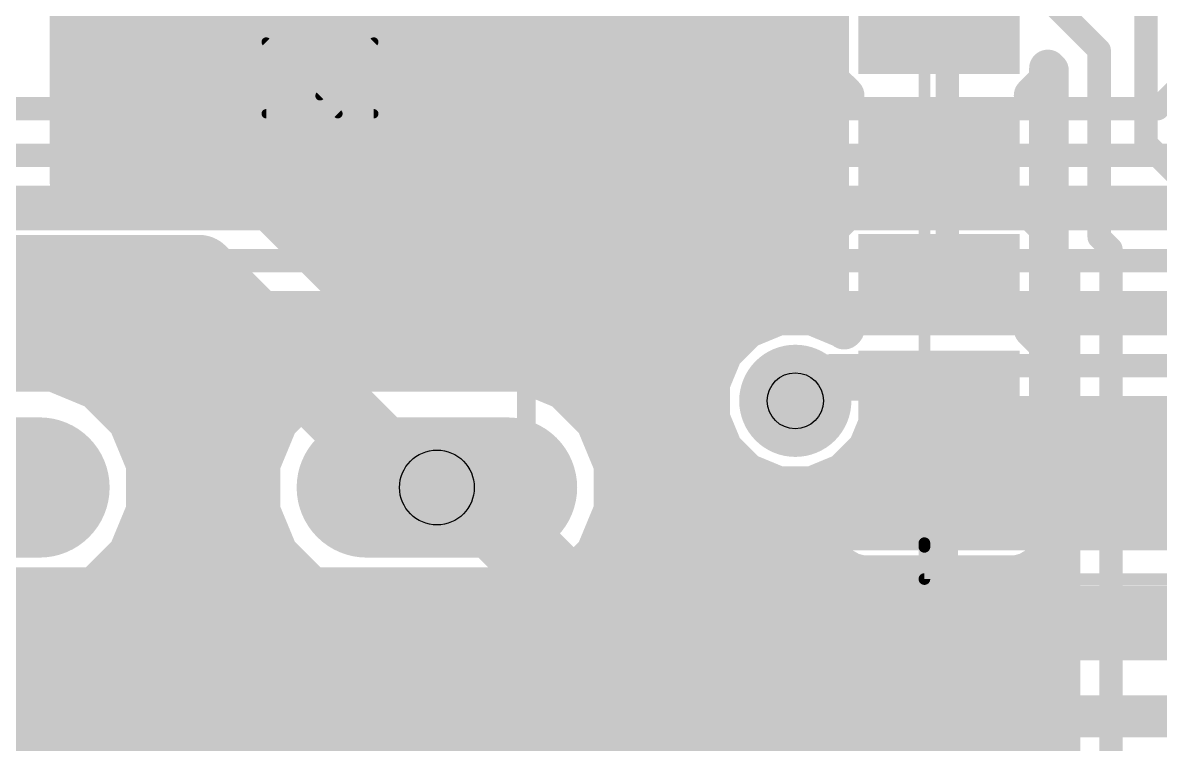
# Model space of a CAD drawing. Extents: x 0 to 10.8, y 0 to 6.1.
# Drawn here: x 2.5145 to 3.0011, y 1.8231 to 2.1318 of the extents above; entities that cross this region are included whole.
import ezdxf

# ---------------------------------------------------------------- set-up
doc = ezdxf.new("R2010")
doc.units = 0
for name, color, linetype in [('1', 22, 'CONTINUOUS'), ('116', 253, 'CONTINUOUS'), ('16', 175, 'CONTINUOUS'), ('17', 82, 'CONTINUOUS'), ('18', 82, 'CONTINUOUS'), ('21', 253, 'CONTINUOUS'), ('25', 253, 'CONTINUOUS'), ('29', 253, 'CONTINUOUS'), ('30', 253, 'CONTINUOUS'), ('31', 253, 'CONTINUOUS'), ('44', 253, 'CONTINUOUS')]:
    doc.layers.add(name, color=color, linetype=linetype)

# ---------------------------------------------------------------- blocks, each defined once
blk = doc.blocks.new('LONGP100')
at = {"const_width": 1}
blk.add_lwpolyline([(-0.5, 0), (0.5, 0)], dxfattribs=at)
at = {"const_width": 0.5}
for points in [[(-0.5, 0.25, 1), (-0.5, -0.25)], [(0.5, -0.25, 1), (0.5, 0.25)]]:
    blk.add_lwpolyline(points, format="xyb", dxfattribs=at)
blk = doc.blocks.new('RECT')
blk.add_solid([(-0.5, -0.5), (0.5, -0.5), (-0.5, 0.5), (0.5, 0.5)])
blk = doc.blocks.new('ROUNDV')
at = {"const_width": 0.5}
blk.add_lwpolyline([(0, -0.25, 1), (0, 0.25, 1), (0, -0.25)], format="xyb", dxfattribs=at)

msp = doc.modelspace()

# ---------------------------------------------------------------- linework, layer by layer
at = {"layer": '1'}
for points, const_width in [([(2.533996, 2.063996), (2.533996, 2.18663)], 0.016), ([(2.975, 2.12), (2.915, 2.18)], 0.01), ([(2.995, 2.175), (2.995, 2.08)], 0.01), ([(2.860024, 2.144067), (2.860024, 2.107189)], 0.016), ([(2.533996, 2.128), (2.860024, 2.128)], 0.016), ([(2.91, 2.125), (2.906535, 2.12563)], 0.01), ([(2.91, 2.08), (2.91, 2.125)], 0.01), ([(2.975, 2.04), (2.975, 2.12)], 0.01), ([(2.533996, 2.112), (2.860024, 2.112)], 0.016), ([(2.953043, 2.107189), (2.953043, 2.11226)], 0.016), ([(2.953043, 2.11226), (2.954, 2.111299)], 0.016), ([(2.953043, 2.112), (2.953299, 2.112)], 0.016), ([(2.954, 2.111299), (2.954, 2.031299)], 0.016), ([(2.860024, 2.107189), (2.866587, 2.10063)], 0.016), ([(2.94648, 2.10063), (2.953043, 2.107189)], 0.016), ([(2.866587, 2.10063), (2.860024, 2.094067)], 0.016), ([(2.953043, 2.094067), (2.94648, 2.10063)], 0.016), ([(2.533996, 2.096), (2.861957, 2.096)], 0.016), ([(2.95111, 2.096), (2.954, 2.096)], 0.016), ([(2.860024, 2.094067), (2.860024, 2.057189)], 0.016), ([(2.953043, 2.057189), (2.953043, 2.094067)], 0.016), ([(2.533996, 2.08), (2.860024, 2.08)], 0.016), ([(2.953043, 2.08), (2.954, 2.08)], 0.016), ([(2.906535, 2.07563), (2.91, 2.08)], 0.01), ([(2.995, 2.08), (3.055, 2.02)], 0.01), ([(2.91, 2.075), (2.906535, 2.07563)], 0.01), ([(2.91, 2.03), (2.91, 2.075)], 0.01), ([(2.533996, 2.064), (2.860024, 2.064)], 0.016), ([(2.597756, 2.063996), (2.533996, 2.063996)], 0.016), ([(2.612091, 2.058059), (2.597756, 2.063996)], 0.016), ([(2.953043, 2.064), (2.954, 2.064)], 0.016), ([(2.623059, 2.047091), (2.612091, 2.058059)], 0.016), ([(2.860024, 2.057189), (2.866587, 2.05063)], 0.016), ([(2.94648, 2.05063), (2.953043, 2.057189)], 0.016), ([(2.866587, 2.05063), (2.860024, 2.044067)], 0.016), ([(2.953043, 2.044067), (2.94648, 2.05063)], 0.016), ([(2.62215, 2.048), (2.863957, 2.048)], 0.016), ([(2.623059, 2.047087), (2.623059, 2.047091)], 0.016), ([(2.688236, 1.981909), (2.623059, 2.047087)], 0.016), ([(2.94911, 2.048), (2.954, 2.048)], 0.016), ([(2.860024, 2.044067), (2.860024, 2.007189)], 0.016), ([(2.953043, 2.007189), (2.953043, 2.044067)], 0.016), ([(2.98, 2.035), (2.975, 2.04)], 0.01), ([(2.495, 2.025), (2.59, 2.025)], 0.032), ([(2.59, 2.025), (2.68, 1.935)], 0.032), ([(2.638146, 2.032), (2.860024, 2.032)], 0.016), ([(2.953043, 2.032), (2.954, 2.032)], 0.016), ([(2.954, 2.031299), (2.959, 2.026303)], 0.016), ([(2.98, 1.81), (2.98, 2.035)], 0.01), ([(2.906535, 2.02563), (2.91, 2.03)], 0.01), ([(2.959, 2.026303), (2.959, 1.801299)], 0.016), ([(2.654146, 2.016), (2.860024, 2.016)], 0.016), ([(2.953043, 2.016), (2.959, 2.016)], 0.016), ([(2.860024, 2.007189), (2.866587, 2.00063)], 0.016), ([(2.94648, 2.00063), (2.953043, 2.007189)], 0.016), ([(2.837835, 2.005996), (2.824606, 2.000516)], 0.016), ([(2.852161, 2.005996), (2.837835, 2.005996)], 0.016), ([(2.86539, 2.000516), (2.852161, 2.005996)], 0.016), ([(2.670146, 2), (2.824091, 2)], 0.016), ([(2.824606, 2.000516), (2.81448, 1.99039)], 0.016), ([(2.865933, 1.999972), (2.86539, 2.000516)], 0.016), ([(2.865906, 2), (2.865961, 2)], 0.016), ([(2.866587, 2.00063), (2.865933, 1.999972)], 0.016), ([(2.953043, 1.994067), (2.94648, 2.00063)], 0.016), ([(2.94711, 2), (2.959, 2)], 0.016), ([(2.953043, 1.957189), (2.953043, 1.994067)], 0.016), ([(2.81448, 1.99039), (2.809, 1.977161)], 0.016), ([(2.533996, 1.979193), (2.533996, 1.986)], 0.016), ([(2.533996, 1.986), (2.573846, 1.986)], 0.016), ([(2.533996, 1.984), (2.575846, 1.984)], 0.016), ([(2.573846, 1.986), (2.616839, 1.943008)], 0.016), ([(2.686146, 1.984), (2.811835, 1.984)], 0.016), ([(2.953043, 1.984), (2.959, 1.984)], 0.016), ([(2.545449, 1.974449), (2.533996, 1.979193)], 0.016), ([(2.727437, 1.981909), (2.688236, 1.981909)], 0.016), ([(2.745449, 1.974449), (2.727437, 1.981909)], 0.016), ([(2.559228, 1.960669), (2.545449, 1.974449)], 0.016), ([(2.759228, 1.960669), (2.745449, 1.974449)], 0.016), ([(2.809, 1.977161), (2.809, 1.962835)], 0.016), ([(2.905, 1.975), (2.906535, 1.97563)], 0.01), ([(2.551898, 1.968), (2.591846, 1.968)], 0.016), ([(2.751898, 1.968), (2.809, 1.968)], 0.016), ([(2.845, 1.975), (2.905, 1.975)], 0.01), ([(2.845, 1.97), (2.845, 1.975)], 0.01), ([(2.953043, 1.968), (2.959, 1.968)], 0.016), ([(2.809, 1.962835), (2.81448, 1.949606)], 0.016), ([(2.566689, 1.942657), (2.559228, 1.960669)], 0.016), ([(2.766689, 1.942657), (2.759228, 1.960669)], 0.016), ([(2.947839, 1.951988), (2.953043, 1.957189)], 0.016), ([(2.562823, 1.952), (2.607846, 1.952)], 0.016), ([(2.762823, 1.952), (2.813488, 1.952)], 0.016), ([(2.81448, 1.949606), (2.824606, 1.93948)], 0.016), ([(2.948098, 1.951843), (2.947839, 1.951988)], 0.016), ([(2.94785, 1.952), (2.959, 1.952)], 0.016), ([(2.951449, 1.948492), (2.948098, 1.951843)], 0.016), ([(2.953815, 1.944386), (2.951449, 1.948492)], 0.016), ([(2.955043, 1.939811), (2.953815, 1.944386)], 0.016), ([(2.566689, 1.923165), (2.566689, 1.942657)], 0.016), ([(2.616839, 1.943008), (2.616693, 1.942657)], 0.016), ([(2.616693, 1.942657), (2.616693, 1.923165)], 0.016), ([(2.68, 1.935), (2.69, 1.935)], 0.032), ([(2.69, 1.935), (2.691693, 1.932913)], 0.032), ([(2.766689, 1.923165), (2.766689, 1.942657)], 0.016), ([(2.824606, 1.93948), (2.837835, 1.934)], 0.016), ([(2.955043, 1.925646), (2.955043, 1.939811)], 0.016), ([(2.566689, 1.936), (2.616693, 1.936)], 0.016), ([(2.766689, 1.936), (2.833004, 1.936)], 0.016), ([(2.837835, 1.934), (2.852161, 1.934)], 0.016), ([(2.852161, 1.934), (2.858024, 1.936433)], 0.016), ([(2.856976, 1.936), (2.858024, 1.936)], 0.016), ([(2.858024, 1.936433), (2.858024, 1.925646)], 0.016), ([(2.955043, 1.936), (2.959, 1.936)], 0.016), ([(2.858024, 1.925646), (2.906492, 1.925646)], 0.016), ([(2.906492, 1.925606), (2.858024, 1.925606)], 0.016), ([(2.858024, 1.925606), (2.858024, 1.911445)], 0.016), ([(2.906492, 1.925646), (2.906492, 1.925606)], 0.016), ([(2.906512, 1.895819), (2.906512, 1.925587)], 0.016), ([(2.906512, 1.925587), (2.906551, 1.925587)], 0.016), ([(2.906551, 1.925587), (2.906551, 1.895819)], 0.016), ([(2.906575, 1.925606), (2.906575, 1.925646)], 0.016), ([(2.906575, 1.925646), (2.955043, 1.925646)], 0.016), ([(2.955043, 1.925606), (2.906575, 1.925606)], 0.016), ([(2.955043, 1.911445), (2.955043, 1.925606)], 0.016), ([(2.559228, 1.905154), (2.566689, 1.923165)], 0.016), ([(2.565374, 1.92), (2.618004, 1.92)], 0.016), ([(2.616693, 1.923165), (2.624154, 1.905154)], 0.016), ([(2.759228, 1.905154), (2.766689, 1.923165)], 0.016), ([(2.765374, 1.92), (2.858024, 1.92)], 0.016), ([(2.906512, 1.92), (2.906551, 1.92)], 0.016), ([(2.955043, 1.92), (2.959, 1.92)], 0.016), ([(2.858024, 1.911445), (2.859252, 1.90687)], 0.016), ([(2.953815, 1.90687), (2.955043, 1.911445)], 0.016), ([(2.545449, 1.891374), (2.559228, 1.905154)], 0.016), ([(2.624154, 1.905154), (2.637933, 1.891374)], 0.016), ([(2.745449, 1.891374), (2.759228, 1.905154)], 0.016), ([(2.859252, 1.90687), (2.861618, 1.902764)], 0.016), ([(2.951449, 1.902764), (2.953815, 1.90687)], 0.016), ([(2.558075, 1.904), (2.625307, 1.904)], 0.016), ([(2.758075, 1.904), (2.860906, 1.904)], 0.016), ([(2.861618, 1.902764), (2.864969, 1.899413)], 0.016), ([(2.906512, 1.904), (2.906551, 1.904)], 0.016), ([(2.948098, 1.899413), (2.951449, 1.902764)], 0.016), ([(2.952157, 1.904), (2.959, 1.904)], 0.016), ([(2.864969, 1.899413), (2.869075, 1.897047)], 0.016), ([(2.869075, 1.897047), (2.87365, 1.895819)], 0.016), ([(2.87365, 1.895819), (2.906512, 1.895819)], 0.016), ([(2.906551, 1.895819), (2.939417, 1.895819)], 0.016), ([(2.939417, 1.895819), (2.943992, 1.897047)], 0.016), ([(2.943992, 1.897047), (2.948098, 1.899413)], 0.016), ([(2.527437, 1.883913), (2.545449, 1.891374)], 0.016), ([(2.637933, 1.891374), (2.655945, 1.883913)], 0.016), ([(2.727437, 1.883913), (2.745449, 1.891374)], 0.016), ([(2.537299, 1.888), (2.646079, 1.888)], 0.016), ([(2.737299, 1.888), (2.959, 1.888)], 0.016), ([(2.455945, 1.883913), (2.527437, 1.883913)], 0.016), ([(2.655945, 1.883913), (2.727437, 1.883913)], 0.016), ([(2.32315, 1.872), (2.959, 1.872)], 0.016), ([(2.33915, 1.856), (2.959, 1.856)], 0.016), ([(2.35515, 1.84), (2.959, 1.84)], 0.016), ([(2.37115, 1.824), (2.959, 1.824)], 0.016)]:
    msp.add_lwpolyline(points, dxfattribs=dict(at, const_width=const_width))
for points, const_width in [([(2.533996, 2.132, 1), (2.533996, 2.124)], 0.008), ([(2.860024, 2.124, 1), (2.860024, 2.132)], 0.008), ([(2.906983, 2.12809, 1), (2.906088, 2.12317)], 0.005), ([(2.9125, 2.125, 1), (2.9075, 2.125)], 0.005), ([(2.909553, 2.12254, 1), (2.910447, 2.12746)], 0.005), ([(2.9775, 2.12, 1), (2.9725, 2.12)], 0.005), ([(2.973232, 2.118232, 1), (2.976768, 2.121768)], 0.005), ([(2.533996, 2.116, 1), (2.533996, 2.108)], 0.008), ([(2.860024, 2.108, 1), (2.860024, 2.116)], 0.008), ([(2.957043, 2.11226, 1), (2.949043, 2.11226)], 0.008), ([(2.955878, 2.115082, 1), (2.950209, 2.109437)], 0.008), ([(2.953043, 2.116, 1), (2.953043, 2.108)], 0.008), ([(2.958, 2.111299, 1), (2.95, 2.111299)], 0.008), ([(2.951166, 2.108477, 1), (2.956834, 2.114122)], 0.008), ([(2.953299, 2.108, 1), (2.953299, 2.116)], 0.008), ([(2.862851, 2.110018, 1), (2.857196, 2.10436)], 0.008), ([(2.955871, 2.10436, 1), (2.950216, 2.110018)], 0.008), ([(2.856024, 2.107189, 1), (2.864024, 2.107189)], 0.008), ([(2.869415, 2.097801, 1), (2.863758, 2.103458)], 0.008), ([(2.863759, 2.097801, 1), (2.869414, 2.103459)], 0.008), ([(2.949309, 2.103458, 1), (2.943652, 2.097801)], 0.008), ([(2.943653, 2.103459, 1), (2.949308, 2.097801)], 0.008), ([(2.949043, 2.107189, 1), (2.957043, 2.107189)], 0.008), ([(2.533996, 2.1, 1), (2.533996, 2.092)], 0.008), ([(2.861957, 2.092, 1), (2.861957, 2.1)], 0.008), ([(2.95111, 2.1, 1), (2.95111, 2.092)], 0.008), ([(2.954, 2.092, 1), (2.954, 2.1)], 0.008), ([(2.864024, 2.094067, 1), (2.856024, 2.094067)], 0.008), ([(2.857195, 2.096895, 1), (2.862852, 2.091239)], 0.008), ([(2.957043, 2.094067, 1), (2.949043, 2.094067)], 0.008), ([(2.950215, 2.091239, 1), (2.955872, 2.096895)], 0.008), ([(2.533996, 2.084, 1), (2.533996, 2.076)], 0.008), ([(2.860024, 2.076, 1), (2.860024, 2.084)], 0.008), ([(2.953043, 2.084, 1), (2.953043, 2.076)], 0.008), ([(2.954, 2.076, 1), (2.954, 2.084)], 0.008), ([(2.911959, 2.078447, 1), (2.908041, 2.081553)], 0.005), ([(2.996768, 2.081768, 1), (2.993232, 2.078232)], 0.005), ([(2.906983, 2.07809, 1), (2.906088, 2.07317)], 0.005), ([(2.904576, 2.077183, 1), (2.908494, 2.074077)], 0.005), ([(2.9075, 2.08, 1), (2.9125, 2.08)], 0.005), ([(2.9125, 2.075, 1), (2.9075, 2.075)], 0.005), ([(2.909553, 2.07254, 1), (2.910447, 2.07746)], 0.005), ([(2.9925, 2.08, 1), (2.9975, 2.08)], 0.005), ([(2.533996, 2.068, 1), (2.533996, 2.06)], 0.008), ([(2.533996, 2.067996, 1), (2.533996, 2.059996)], 0.008), ([(2.599287, 2.067692, 1), (2.596225, 2.0603)], 0.008), ([(2.597756, 2.059996, 1), (2.597756, 2.067996)], 0.008), ([(2.860024, 2.06, 1), (2.860024, 2.068)], 0.008), ([(2.953043, 2.068, 1), (2.953043, 2.06)], 0.008), ([(2.954, 2.06, 1), (2.954, 2.068)], 0.008), ([(2.529996, 2.063996, 1), (2.537996, 2.063996)], 0.008), ([(2.614919, 2.060887, 1), (2.609262, 2.055231)], 0.008), ([(2.61056, 2.054363, 1), (2.613621, 2.061755)], 0.008), ([(2.862851, 2.060018, 1), (2.857196, 2.05436)], 0.008), ([(2.955871, 2.05436, 1), (2.950216, 2.060018)], 0.008), ([(2.856024, 2.057189, 1), (2.864024, 2.057189)], 0.008), ([(2.869415, 2.047801, 1), (2.863758, 2.053458)], 0.008), ([(2.949309, 2.053458, 1), (2.943652, 2.047801)], 0.008), ([(2.949043, 2.057189, 1), (2.957043, 2.057189)], 0.008), ([(2.62215, 2.052, 1), (2.62215, 2.044)], 0.008), ([(2.627059, 2.047091, 1), (2.619059, 2.047091)], 0.008), ([(2.625887, 2.049915, 1), (2.620231, 2.044258)], 0.008), ([(2.620231, 2.044262, 1), (2.625887, 2.049919)], 0.008), ([(2.863759, 2.047801, 1), (2.869414, 2.053459)], 0.008), ([(2.863957, 2.044, 1), (2.863957, 2.052)], 0.008), ([(2.943653, 2.053459, 1), (2.949308, 2.047801)], 0.008), ([(2.94911, 2.052, 1), (2.94911, 2.044)], 0.008), ([(2.954, 2.044, 1), (2.954, 2.052)], 0.008), ([(2.619059, 2.047087, 1), (2.627059, 2.047087)], 0.008), ([(2.864024, 2.044067, 1), (2.856024, 2.044067)], 0.008), ([(2.857195, 2.046895, 1), (2.862852, 2.041239)], 0.008), ([(2.957043, 2.044067, 1), (2.949043, 2.044067)], 0.008), ([(2.950215, 2.041239, 1), (2.955872, 2.046895)], 0.008), ([(2.976768, 2.041768, 1), (2.973232, 2.038232)], 0.005), ([(2.595657, 2.030657, 1), (2.584343, 2.019343)], 0.016), ([(2.59, 2.017, 1), (2.59, 2.033)], 0.016), ([(2.638146, 2.036, 1), (2.638146, 2.028)], 0.008), ([(2.860024, 2.028, 1), (2.860024, 2.036)], 0.008), ([(2.953043, 2.036, 1), (2.953043, 2.028)], 0.008), ([(2.956827, 2.034129, 1), (2.951173, 2.02847)], 0.008), ([(2.954, 2.028, 1), (2.954, 2.036)], 0.008), ([(2.9725, 2.04, 1), (2.9775, 2.04)], 0.005), ([(2.9825, 2.035, 1), (2.9775, 2.035)], 0.005), ([(2.978232, 2.033232, 1), (2.981768, 2.036768)], 0.005), ([(2.911959, 2.028447, 1), (2.908041, 2.031553)], 0.005), ([(2.95, 2.031299, 1), (2.958, 2.031299)], 0.008), ([(2.963, 2.026303, 1), (2.955, 2.026303)], 0.008), ([(2.904576, 2.027183, 1), (2.908494, 2.024077)], 0.005), ([(2.9075, 2.03, 1), (2.9125, 2.03)], 0.005), ([(2.956173, 2.023474, 1), (2.961827, 2.029133)], 0.008), ([(2.654146, 2.02, 1), (2.654146, 2.012)], 0.008), ([(2.860024, 2.012, 1), (2.860024, 2.02)], 0.008), ([(2.953043, 2.02, 1), (2.953043, 2.012)], 0.008), ([(2.959, 2.012, 1), (2.959, 2.02)], 0.008), ([(2.862851, 2.010018, 1), (2.857196, 2.00436)], 0.008), ([(2.955871, 2.00436, 1), (2.950216, 2.010018)], 0.008), ([(2.837835, 2.009996, 1), (2.837835, 2.001996)], 0.008), ([(2.839366, 2.002301, 1), (2.836304, 2.009691)], 0.008), ([(2.853692, 2.009691, 1), (2.85063, 2.002301)], 0.008), ([(2.852161, 2.001996, 1), (2.852161, 2.009996)], 0.008), ([(2.856024, 2.007189, 1), (2.864024, 2.007189)], 0.008), ([(2.949043, 2.007189, 1), (2.957043, 2.007189)], 0.008), ([(2.670146, 2.004, 1), (2.670146, 1.996)], 0.008), ([(2.823075, 2.004211, 1), (2.826137, 1.99682)], 0.008), ([(2.827435, 1.997687, 1), (2.821778, 2.003344)], 0.008), ([(2.824091, 1.996, 1), (2.824091, 2.004)], 0.008), ([(2.868218, 2.003344, 1), (2.862561, 1.997687)], 0.008), ([(2.865906, 2.004, 1), (2.865906, 1.996)], 0.008), ([(2.863096, 2.002792, 1), (2.86877, 1.997153)], 0.008), ([(2.863105, 1.997144, 1), (2.868761, 2.002801)], 0.008), ([(2.869424, 1.99781, 1), (2.86375, 2.00345)], 0.008), ([(2.863759, 1.997801, 1), (2.869414, 2.003459)], 0.008), ([(2.863859, 1.99682, 1), (2.866921, 2.004211)], 0.008), ([(2.865961, 1.996, 1), (2.865961, 2.004)], 0.008), ([(2.949309, 2.003458, 1), (2.943652, 1.997801)], 0.008), ([(2.943653, 2.003459, 1), (2.949308, 1.997801)], 0.008), ([(2.94711, 2.004, 1), (2.94711, 1.996)], 0.008), ([(2.959, 1.996, 1), (2.959, 2.004)], 0.008), ([(2.957043, 1.994067, 1), (2.949043, 1.994067)], 0.008), ([(2.950215, 1.991239, 1), (2.955872, 1.996895)], 0.008), ([(2.811652, 1.993218, 1), (2.817309, 1.987561)], 0.008), ([(2.818176, 1.988859, 1), (2.810785, 1.991921)], 0.008), ([(2.537996, 1.986, 1), (2.529996, 1.986)], 0.008), ([(2.533996, 1.99, 1), (2.533996, 1.982)], 0.008), ([(2.533996, 1.988, 1), (2.533996, 1.98)], 0.008), ([(2.576675, 1.988828, 1), (2.571018, 1.983172)], 0.008), ([(2.573846, 1.982, 1), (2.573846, 1.99)], 0.008), ([(2.575846, 1.98, 1), (2.575846, 1.988)], 0.008), ([(2.686146, 1.988, 1), (2.686146, 1.98)], 0.008), ([(2.811835, 1.98, 1), (2.811835, 1.988)], 0.008), ([(2.953043, 1.988, 1), (2.953043, 1.98)], 0.008), ([(2.959, 1.98, 1), (2.959, 1.988)], 0.008), ([(2.535527, 1.982888, 1), (2.532465, 1.975497)], 0.008), ([(2.688236, 1.985909, 1), (2.688236, 1.977909)], 0.008), ([(2.685408, 1.979081, 1), (2.691065, 1.984738)], 0.008), ([(2.728968, 1.985605, 1), (2.725906, 1.978214)], 0.008), ([(2.727437, 1.977909, 1), (2.727437, 1.985909)], 0.008), ([(2.529996, 1.979193, 1), (2.537996, 1.979193)], 0.008), ([(2.548277, 1.977277, 1), (2.54262, 1.97162)], 0.008), ([(2.543918, 1.970753, 1), (2.54698, 1.978144)], 0.008), ([(2.748277, 1.977277, 1), (2.74262, 1.97162)], 0.008), ([(2.743918, 1.970753, 1), (2.74698, 1.978144)], 0.008), ([(2.813, 1.977161, 1), (2.805, 1.977161)], 0.008), ([(2.805305, 1.978692, 1), (2.812695, 1.97563)], 0.008), ([(2.907484, 1.973317, 1), (2.905587, 1.977943)], 0.005), ([(2.551898, 1.972, 1), (2.551898, 1.964)], 0.008), ([(2.591846, 1.964, 1), (2.591846, 1.972)], 0.008), ([(2.751898, 1.972, 1), (2.751898, 1.964)], 0.008), ([(2.809, 1.964, 1), (2.809, 1.972)], 0.008), ([(2.845, 1.9775, 1), (2.845, 1.9725)], 0.005), ([(2.8475, 1.975, 1), (2.8425, 1.975)], 0.005), ([(2.904051, 1.977313, 1), (2.905949, 1.972687)], 0.005), ([(2.905, 1.9725, 1), (2.905, 1.9775)], 0.005), ([(2.953043, 1.972, 1), (2.953043, 1.964)], 0.008), ([(2.959, 1.964, 1), (2.959, 1.972)], 0.008), ([(2.812695, 1.964366, 1), (2.805305, 1.961304)], 0.008), ([(2.8425, 1.97, 1), (2.8475, 1.97)], 0.005), ([(2.562924, 1.9622, 1), (2.555533, 1.959139)], 0.008), ([(2.5564, 1.957841, 1), (2.562057, 1.963498)], 0.008), ([(2.762924, 1.9622, 1), (2.755533, 1.959139)], 0.008), ([(2.7564, 1.957841, 1), (2.762057, 1.963498)], 0.008), ([(2.805, 1.962835, 1), (2.813, 1.962835)], 0.008), ([(2.949043, 1.957189, 1), (2.957043, 1.957189)], 0.008), ([(2.955871, 1.954359, 1), (2.950216, 1.960018)], 0.008), ([(2.562823, 1.956, 1), (2.562823, 1.948)], 0.008), ([(2.607846, 1.948, 1), (2.607846, 1.956)], 0.008), ([(2.762823, 1.956, 1), (2.762823, 1.948)], 0.008), ([(2.817309, 1.952435, 1), (2.811652, 1.946778)], 0.008), ([(2.813488, 1.948, 1), (2.813488, 1.956)], 0.008), ([(2.945011, 1.954818, 1), (2.950666, 1.949159)], 0.008), ([(2.949795, 1.955477, 1), (2.945883, 1.948499)], 0.008), ([(2.94785, 1.956, 1), (2.94785, 1.948)], 0.008), ([(2.950927, 1.954671, 1), (2.94527, 1.949014)], 0.008), ([(2.946142, 1.948353, 1), (2.950054, 1.955332)], 0.008), ([(2.954915, 1.950489, 1), (2.947983, 1.946495)], 0.008), ([(2.959, 1.948, 1), (2.959, 1.956)], 0.008), ([(2.810785, 1.948075, 1), (2.818176, 1.951137)], 0.008), ([(2.94862, 1.945664, 1), (2.954277, 1.951321)], 0.008), ([(2.957678, 1.945423, 1), (2.949952, 1.943349)], 0.008), ([(2.570689, 1.942657, 1), (2.562689, 1.942657)], 0.008), ([(2.562993, 1.941127, 1), (2.570385, 1.944188)], 0.008), ([(2.620693, 1.942657, 1), (2.612693, 1.942657)], 0.008), ([(2.612999, 1.944193, 1), (2.620386, 1.941122)], 0.008), ([(2.620532, 1.941472, 1), (2.613145, 1.944543)], 0.008), ([(2.61401, 1.940179, 1), (2.619667, 1.945836)], 0.008), ([(2.68, 1.943, 1), (2.68, 1.927)], 0.016), ([(2.674343, 1.929343, 1), (2.685657, 1.940657)], 0.016), ([(2.696212, 1.94004, 1), (2.683788, 1.92996)], 0.016), ([(2.69, 1.927, 1), (2.69, 1.943)], 0.016), ([(2.770689, 1.942657, 1), (2.762689, 1.942657)], 0.008), ([(2.762993, 1.941127, 1), (2.770385, 1.944188)], 0.008), ([(2.826137, 1.943176, 1), (2.823075, 1.935785)], 0.008), ([(2.950349, 1.942389, 1), (2.957281, 1.946383)], 0.008), ([(2.959043, 1.939811, 1), (2.951043, 1.939811)], 0.008), ([(2.566689, 1.94, 1), (2.566689, 1.932)], 0.008), ([(2.616693, 1.932, 1), (2.616693, 1.94)], 0.008), ([(2.68548, 1.927873, 1), (2.697905, 1.937954)], 0.016), ([(2.766689, 1.94, 1), (2.766689, 1.932)], 0.008), ([(2.821778, 1.936652, 1), (2.827435, 1.942309)], 0.008), ([(2.833004, 1.932, 1), (2.833004, 1.94)], 0.008), ([(2.837835, 1.938, 1), (2.837835, 1.93)], 0.008), ([(2.836304, 1.930305, 1), (2.839366, 1.937695)], 0.008), ([(2.850628, 1.937694, 1), (2.853695, 1.930306)], 0.008), ([(2.852161, 1.93, 1), (2.852161, 1.938)], 0.008), ([(2.856976, 1.94, 1), (2.856976, 1.932)], 0.008), ([(2.862024, 1.936433, 1), (2.854024, 1.936433)], 0.008), ([(2.859557, 1.932739, 1), (2.85649, 1.940128)], 0.008), ([(2.858024, 1.932, 1), (2.858024, 1.94)], 0.008), ([(2.955043, 1.94, 1), (2.955043, 1.932)], 0.008), ([(2.95118, 1.938774, 1), (2.958906, 1.940848)], 0.008), ([(2.959, 1.932, 1), (2.959, 1.94)], 0.008), ([(2.858024, 1.929646, 1), (2.858024, 1.921646)], 0.008), ([(2.858024, 1.929606, 1), (2.858024, 1.921606)], 0.008), ([(2.862024, 1.925606, 1), (2.854024, 1.925606)], 0.008), ([(2.910492, 1.925646, 1), (2.902492, 1.925646)], 0.008), ([(2.910512, 1.925587, 1), (2.902512, 1.925587)], 0.008), ([(2.906512, 1.929587, 1), (2.906512, 1.921587)], 0.008), ([(2.910551, 1.925587, 1), (2.902551, 1.925587)], 0.008), ([(2.910575, 1.925646, 1), (2.902575, 1.925646)], 0.008), ([(2.906575, 1.929646, 1), (2.906575, 1.921646)], 0.008), ([(2.906575, 1.929606, 1), (2.906575, 1.921606)], 0.008), ([(2.906492, 1.921646, 1), (2.906492, 1.929646)], 0.008), ([(2.906492, 1.921606, 1), (2.906492, 1.929606)], 0.008), ([(2.906551, 1.921587, 1), (2.906551, 1.929587)], 0.008), ([(2.959043, 1.925606, 1), (2.951043, 1.925606)], 0.008), ([(2.955043, 1.921646, 1), (2.955043, 1.929646)], 0.008), ([(2.955043, 1.921606, 1), (2.955043, 1.929606)], 0.008), ([(2.565374, 1.924, 1), (2.565374, 1.916)], 0.008), ([(2.562689, 1.923165, 1), (2.570689, 1.923165)], 0.008), ([(2.570385, 1.921635, 1), (2.562993, 1.924696)], 0.008), ([(2.620388, 1.924696, 1), (2.612997, 1.921635)], 0.008), ([(2.612693, 1.923165, 1), (2.620693, 1.923165)], 0.008), ([(2.618004, 1.916, 1), (2.618004, 1.924)], 0.008), ([(2.765374, 1.924, 1), (2.765374, 1.916)], 0.008), ([(2.762689, 1.923165, 1), (2.770689, 1.923165)], 0.008), ([(2.770385, 1.921635, 1), (2.762993, 1.924696)], 0.008), ([(2.854024, 1.925646, 1), (2.862024, 1.925646)], 0.008), ([(2.858024, 1.916, 1), (2.858024, 1.924)], 0.008), ([(2.902492, 1.925606, 1), (2.910492, 1.925606)], 0.008), ([(2.906512, 1.924, 1), (2.906512, 1.916)], 0.008), ([(2.902575, 1.925606, 1), (2.910575, 1.925606)], 0.008), ([(2.906551, 1.916, 1), (2.906551, 1.924)], 0.008), ([(2.951043, 1.925646, 1), (2.959043, 1.925646)], 0.008), ([(2.955043, 1.924, 1), (2.955043, 1.916)], 0.008), ([(2.959, 1.916, 1), (2.959, 1.924)], 0.008), ([(2.861887, 1.912482, 1), (2.85416, 1.910408)], 0.008), ([(2.958906, 1.910408, 1), (2.95118, 1.912482)], 0.008), ([(2.562057, 1.902325, 1), (2.5564, 1.907982)], 0.008), ([(2.626982, 1.907982, 1), (2.621325, 1.902325)], 0.008), ([(2.762057, 1.902325, 1), (2.7564, 1.907982)], 0.008), ([(2.854024, 1.911445, 1), (2.862024, 1.911445)], 0.008), ([(2.862718, 1.908867, 1), (2.855786, 1.904873)], 0.008), ([(2.957281, 1.904873, 1), (2.950349, 1.908867)], 0.008), ([(2.951043, 1.911445, 1), (2.959043, 1.911445)], 0.008), ([(2.558075, 1.908, 1), (2.558075, 1.9)], 0.008), ([(2.555533, 1.906684, 1), (2.562924, 1.903623)], 0.008), ([(2.620458, 1.903623, 1), (2.627849, 1.906684)], 0.008), ([(2.625307, 1.9, 1), (2.625307, 1.908)], 0.008), ([(2.758075, 1.908, 1), (2.758075, 1.9)], 0.008), ([(2.755533, 1.906684, 1), (2.762924, 1.903623)], 0.008), ([(2.855389, 1.905833, 1), (2.863115, 1.907907)], 0.008), ([(2.864447, 1.905592, 1), (2.85879, 1.899935)], 0.008), ([(2.858152, 1.900767, 1), (2.865084, 1.904761)], 0.008), ([(2.860906, 1.9, 1), (2.860906, 1.908)], 0.008), ([(2.906512, 1.908, 1), (2.906512, 1.9)], 0.008), ([(2.906551, 1.9, 1), (2.906551, 1.908)], 0.008), ([(2.947983, 1.904761, 1), (2.954915, 1.900767)], 0.008), ([(2.952157, 1.908, 1), (2.952157, 1.9)], 0.008), ([(2.954277, 1.899935, 1), (2.94862, 1.905592)], 0.008), ([(2.949952, 1.907907, 1), (2.957678, 1.905833)], 0.008), ([(2.959, 1.9, 1), (2.959, 1.908)], 0.008), ([(2.866966, 1.902879, 1), (2.862971, 1.895948)], 0.008), ([(2.86214, 1.896585, 1), (2.867797, 1.902242)], 0.008), ([(2.870112, 1.90091, 1), (2.868038, 1.893184)], 0.008), ([(2.867078, 1.893581, 1), (2.871072, 1.900513)], 0.008), ([(2.87365, 1.899819, 1), (2.87365, 1.891819)], 0.008), ([(2.872612, 1.891956, 1), (2.874687, 1.899682)], 0.008), ([(2.906551, 1.899819, 1), (2.906551, 1.891819)], 0.008), ([(2.906512, 1.891819, 1), (2.906512, 1.899819)], 0.008), ([(2.93838, 1.899682, 1), (2.940455, 1.891956)], 0.008), ([(2.939417, 1.891819, 1), (2.939417, 1.899819)], 0.008), ([(2.941995, 1.900513, 1), (2.945989, 1.893581)], 0.008), ([(2.945029, 1.893184, 1), (2.942955, 1.90091)], 0.008), ([(2.94527, 1.902242, 1), (2.950927, 1.896585)], 0.008), ([(2.950095, 1.895948, 1), (2.946101, 1.902879)], 0.008), ([(2.54262, 1.894202, 1), (2.548277, 1.888546)], 0.008), ([(2.54698, 1.887678, 1), (2.543918, 1.89507)], 0.008), ([(2.639464, 1.89507, 1), (2.636402, 1.887678)], 0.008), ([(2.635105, 1.888546, 1), (2.640761, 1.894202)], 0.008), ([(2.74262, 1.894202, 1), (2.748277, 1.888546)], 0.008), ([(2.74698, 1.887678, 1), (2.743918, 1.89507)], 0.008), ([(2.902512, 1.895819, 1), (2.910512, 1.895819)], 0.008), ([(2.902551, 1.895819, 1), (2.910551, 1.895819)], 0.008), ([(2.537299, 1.892, 1), (2.537299, 1.884)], 0.008), ([(2.646079, 1.884, 1), (2.646079, 1.892)], 0.008), ([(2.737299, 1.892, 1), (2.737299, 1.884)], 0.008), ([(2.959, 1.884, 1), (2.959, 1.892)], 0.008), ([(2.525906, 1.887609, 1), (2.528968, 1.880218)], 0.008), ([(2.527437, 1.879913, 1), (2.527437, 1.887913)], 0.008), ([(2.655945, 1.887913, 1), (2.655945, 1.879913)], 0.008), ([(2.654414, 1.880218, 1), (2.657476, 1.887609)], 0.008), ([(2.725906, 1.887609, 1), (2.728968, 1.880218)], 0.008), ([(2.727437, 1.879913, 1), (2.727437, 1.887913)], 0.008), ([(2.959, 1.868, 1), (2.959, 1.876)], 0.008), ([(2.959, 1.852, 1), (2.959, 1.86)], 0.008), ([(2.959, 1.836, 1), (2.959, 1.844)], 0.008), ([(2.959, 1.82, 1), (2.959, 1.828)], 0.008)]:
    msp.add_lwpolyline(points, format="xyb", dxfattribs=dict(at, const_width=const_width))
at = {"layer": '116'}
for points, const_width in [([(2.845, 1.960079, 1), (2.845, 1.979921, 1), (2.845, 1.960079)], 0.008071), ([(2.691693, 1.920984, 1), (2.691693, 1.944843, 1), (2.691693, 1.920984)], 0.012047)]:
    msp.add_lwpolyline(points, format="xyb", dxfattribs=dict(at, const_width=const_width))
at = {"layer": '16'}
for points, const_width in [([(3, 2.095), (3.495, 2.59)], 0.01), ([(1.78, 2.095), (3, 2.095)], 0.01), ([(1.79, 2.075), (3.01, 2.075)], 0.01), ([(1.798697, 2.054), (3.018697, 2.054)], 0.016), ([(3.016299, 2.050996), (2.451299, 2.050996)], 0.016), ([(2.46, 2.03), (3.025, 2.03)], 0.01), ([(2.468697, 2.009), (3.016299, 2.009)], 0.016), ([(2.837835, 2.005996), (2.824606, 2.000516)], 0.016), ([(2.852161, 2.005996), (2.837835, 2.005996)], 0.016), ([(3.156299, 2.005996), (2.852161, 2.005996)], 0.016), ([(2.459693, 2), (2.824091, 2)], 0.016), ([(2.824606, 2.000516), (2.81448, 1.99039)], 0.016), ([(2.81448, 1.99039), (2.809, 1.977161)], 0.016), ([(2.443693, 1.984), (2.811835, 1.984)], 0.016), ([(2.527437, 1.981909), (2.455945, 1.981909)], 0.016), ([(2.545449, 1.974449), (2.527437, 1.981909)], 0.016), ([(2.655945, 1.981909), (2.637933, 1.974449)], 0.016), ([(2.727437, 1.981909), (2.655945, 1.981909)], 0.016), ([(2.745449, 1.974449), (2.727437, 1.981909)], 0.016), ([(2.845, 1.97), (2.86, 1.985)], 0.01), ([(2.86, 1.985), (3.165, 1.985)], 0.01), ([(2.559228, 1.960669), (2.545449, 1.974449)], 0.016), ([(2.637933, 1.974449), (2.624154, 1.960669)], 0.016), ([(2.759228, 1.960669), (2.745449, 1.974449)], 0.016), ([(2.809, 1.977161), (2.809, 1.962835)], 0.016), ([(2.551898, 1.968), (2.631484, 1.968)], 0.016), ([(2.751898, 1.968), (2.809, 1.968)], 0.016), ([(2.809, 1.962835), (2.81448, 1.949606)], 0.016), ([(2.875516, 1.949606), (2.880996, 1.962835)], 0.016), ([(2.880996, 1.962835), (2.880996, 1.964)], 0.016), ([(2.880996, 1.964), (3.144, 1.964)], 0.016), ([(2.566689, 1.942657), (2.559228, 1.960669)], 0.016), ([(2.624154, 1.960669), (2.616693, 1.942657)], 0.016), ([(2.766689, 1.942657), (2.759228, 1.960669)], 0.016), ([(2.562823, 1.952), (2.620563, 1.952)], 0.016), ([(2.762823, 1.952), (2.813488, 1.952)], 0.016), ([(2.81448, 1.949606), (2.824606, 1.93948)], 0.016), ([(2.86539, 1.93948), (2.875516, 1.949606)], 0.016), ([(2.876504, 1.952), (3.148488, 1.952)], 0.016), ([(2.566689, 1.923165), (2.566689, 1.942657)], 0.016), ([(2.616693, 1.942657), (2.616693, 1.923165)], 0.016), ([(2.691693, 1.932913), (2.695, 1.93)], 0.032), ([(2.766689, 1.923457), (2.766689, 1.942657)], 0.016), ([(2.824606, 1.93948), (2.837835, 1.934)], 0.016), ([(2.852161, 1.934), (2.86539, 1.93948)], 0.016), ([(2.566689, 1.936), (2.616693, 1.936)], 0.016), ([(2.695, 1.93), (2.705, 1.93)], 0.032), ([(2.705, 1.93), (2.76, 1.875)], 0.032), ([(2.766689, 1.936), (2.833004, 1.936)], 0.016), ([(2.837835, 1.934), (2.852161, 1.934)], 0.016), ([(2.856988, 1.936), (3.168004, 1.936)], 0.016), ([(2.559228, 1.905154), (2.566689, 1.923165)], 0.016), ([(2.565374, 1.92), (2.618004, 1.92)], 0.016), ([(2.616693, 1.923165), (2.624154, 1.905154)], 0.016), ([(2.776154, 1.913996), (2.766689, 1.923457)], 0.016), ([(2.77015, 1.92), (3.049217, 1.92)], 0.016), ([(3.038189, 1.913996), (2.776154, 1.913996)], 0.016), ([(2.545449, 1.891374), (2.559228, 1.905154)], 0.016), ([(2.624154, 1.905154), (2.637933, 1.891374)], 0.016), ([(2.558075, 1.904), (2.625307, 1.904)], 0.016), ([(2.527437, 1.883913), (2.545449, 1.891374)], 0.016), ([(2.637933, 1.891374), (2.655945, 1.883913)], 0.016), ([(2.537299, 1.888), (2.646079, 1.888)], 0.016), ([(2.455945, 1.883913), (2.527437, 1.883913)], 0.016), ([(2.655945, 1.883913), (2.695933, 1.883913)], 0.016), ([(2.695933, 1.883913), (2.737906, 1.841937)], 0.016), ([(2.76, 1.875), (3.06, 1.875)], 0.032), ([(2.331693, 1.872), (2.707843, 1.872)], 0.016), ([(2.315693, 1.856), (2.723843, 1.856)], 0.016), ([(2.737906, 1.841937), (2.75224, 1.836)], 0.016), ([(2.299693, 1.84), (2.742579, 1.84)], 0.016), ([(3.448843, 1.833996), (2.293689, 1.833996)], 0.016), ([(2.75224, 1.836), (2.767756, 1.836)], 0.016), ([(2.767756, 1.836), (3.067756, 1.836)], 0.016)]:
    msp.add_lwpolyline(points, dxfattribs=dict(at, const_width=const_width))
for points, const_width in [([(2.998232, 2.096768, 1), (3.001768, 2.093232)], 0.005), ([(3, 2.0925, 1), (3, 2.0975)], 0.005), ([(2.837835, 2.009996, 1), (2.837835, 2.001996)], 0.008), ([(2.839366, 2.002301, 1), (2.836304, 2.009691)], 0.008), ([(2.852161, 2.009996, 1), (2.852161, 2.001996)], 0.008), ([(2.852161, 2.001996, 1), (2.852161, 2.009996)], 0.008), ([(2.823075, 2.004211, 1), (2.826137, 1.99682)], 0.008), ([(2.827435, 1.997687, 1), (2.821778, 2.003344)], 0.008), ([(2.824091, 1.996, 1), (2.824091, 2.004)], 0.008), ([(2.811652, 1.993218, 1), (2.817309, 1.987561)], 0.008), ([(2.818176, 1.988859, 1), (2.810785, 1.991921)], 0.008), ([(2.811835, 1.98, 1), (2.811835, 1.988)], 0.008), ([(2.528968, 1.985605, 1), (2.525906, 1.978214)], 0.008), ([(2.527437, 1.977909, 1), (2.527437, 1.985909)], 0.008), ([(2.655945, 1.985909, 1), (2.655945, 1.977909)], 0.008), ([(2.657476, 1.978214, 1), (2.654414, 1.985605)], 0.008), ([(2.728968, 1.985605, 1), (2.725906, 1.978214)], 0.008), ([(2.727437, 1.977909, 1), (2.727437, 1.985909)], 0.008), ([(2.86, 1.9875, 1), (2.86, 1.9825)], 0.005), ([(2.861768, 1.983232, 1), (2.858232, 1.986768)], 0.005), ([(2.548277, 1.977277, 1), (2.54262, 1.97162)], 0.008), ([(2.543918, 1.970753, 1), (2.54698, 1.978144)], 0.008), ([(2.636402, 1.978144, 1), (2.639464, 1.970753)], 0.008), ([(2.640761, 1.97162, 1), (2.635105, 1.977277)], 0.008), ([(2.748277, 1.977277, 1), (2.74262, 1.97162)], 0.008), ([(2.743918, 1.970753, 1), (2.74698, 1.978144)], 0.008), ([(2.813, 1.977161, 1), (2.805, 1.977161)], 0.008), ([(2.805305, 1.978692, 1), (2.812695, 1.97563)], 0.008), ([(2.551898, 1.972, 1), (2.551898, 1.964)], 0.008), ([(2.631484, 1.964, 1), (2.631484, 1.972)], 0.008), ([(2.751898, 1.972, 1), (2.751898, 1.964)], 0.008), ([(2.809, 1.964, 1), (2.809, 1.972)], 0.008), ([(2.812695, 1.964366, 1), (2.805305, 1.961304)], 0.008), ([(2.843232, 1.971768, 1), (2.846768, 1.968232)], 0.005), ([(2.884996, 1.964, 1), (2.876996, 1.964)], 0.008), ([(2.880996, 1.968, 1), (2.880996, 1.96)], 0.008), ([(2.884691, 1.961304, 1), (2.877301, 1.964366)], 0.008), ([(2.562924, 1.9622, 1), (2.555533, 1.959139)], 0.008), ([(2.5564, 1.957841, 1), (2.562057, 1.963498)], 0.008), ([(2.621325, 1.963498, 1), (2.626982, 1.957841)], 0.008), ([(2.627849, 1.959139, 1), (2.620458, 1.9622)], 0.008), ([(2.762924, 1.9622, 1), (2.755533, 1.959139)], 0.008), ([(2.7564, 1.957841, 1), (2.762057, 1.963498)], 0.008), ([(2.805, 1.962835, 1), (2.813, 1.962835)], 0.008), ([(2.876996, 1.962835, 1), (2.884996, 1.962835)], 0.008), ([(2.562823, 1.956, 1), (2.562823, 1.948)], 0.008), ([(2.620563, 1.948, 1), (2.620563, 1.956)], 0.008), ([(2.762823, 1.956, 1), (2.762823, 1.948)], 0.008), ([(2.817309, 1.952435, 1), (2.811652, 1.946778)], 0.008), ([(2.813488, 1.948, 1), (2.813488, 1.956)], 0.008), ([(2.876504, 1.956, 1), (2.876504, 1.948)], 0.008), ([(2.878344, 1.946778, 1), (2.872687, 1.952435)], 0.008), ([(2.810785, 1.948075, 1), (2.818176, 1.951137)], 0.008), ([(2.87182, 1.951137, 1), (2.879211, 1.948075)], 0.008), ([(2.570689, 1.942657, 1), (2.562689, 1.942657)], 0.008), ([(2.562993, 1.941127, 1), (2.570385, 1.944188)], 0.008), ([(2.620693, 1.942657, 1), (2.612693, 1.942657)], 0.008), ([(2.612997, 1.944188, 1), (2.620388, 1.941127)], 0.008), ([(2.696981, 1.938916, 1), (2.686405, 1.926911)], 0.016), ([(2.770689, 1.942657, 1), (2.762689, 1.942657)], 0.008), ([(2.762993, 1.941127, 1), (2.770385, 1.944188)], 0.008), ([(2.826137, 1.943176, 1), (2.823075, 1.935785)], 0.008), ([(2.866921, 1.935785, 1), (2.863859, 1.943176)], 0.008), ([(2.566689, 1.94, 1), (2.566689, 1.932)], 0.008), ([(2.616693, 1.932, 1), (2.616693, 1.94)], 0.008), ([(2.695, 1.938, 1), (2.695, 1.922)], 0.016), ([(2.689712, 1.923997, 1), (2.700288, 1.936003)], 0.016), ([(2.710657, 1.935657, 1), (2.699343, 1.924343)], 0.016), ([(2.705, 1.922, 1), (2.705, 1.938)], 0.016), ([(2.766689, 1.94, 1), (2.766689, 1.932)], 0.008), ([(2.821778, 1.936652, 1), (2.827435, 1.942309)], 0.008), ([(2.833004, 1.932, 1), (2.833004, 1.94)], 0.008), ([(2.837835, 1.938, 1), (2.837835, 1.93)], 0.008), ([(2.836304, 1.930305, 1), (2.839366, 1.937695)], 0.008), ([(2.85063, 1.937695, 1), (2.853692, 1.930305)], 0.008), ([(2.852161, 1.93, 1), (2.852161, 1.938)], 0.008), ([(2.856988, 1.94, 1), (2.856988, 1.932)], 0.008), ([(2.862561, 1.942309, 1), (2.868218, 1.936652)], 0.008), ([(2.565374, 1.924, 1), (2.565374, 1.916)], 0.008), ([(2.562689, 1.923165, 1), (2.570689, 1.923165)], 0.008), ([(2.570385, 1.921635, 1), (2.562993, 1.924696)], 0.008), ([(2.620388, 1.924696, 1), (2.612997, 1.921635)], 0.008), ([(2.612693, 1.923165, 1), (2.620693, 1.923165)], 0.008), ([(2.618004, 1.916, 1), (2.618004, 1.924)], 0.008), ([(2.769517, 1.926286, 1), (2.763861, 1.920628)], 0.008), ([(2.762689, 1.923457, 1), (2.770689, 1.923457)], 0.008), ([(2.77015, 1.924, 1), (2.77015, 1.916)], 0.008), ([(2.776154, 1.917996, 1), (2.776154, 1.909996)], 0.008), ([(2.773326, 1.911167, 1), (2.778981, 1.916825)], 0.008), ([(2.562057, 1.902325, 1), (2.5564, 1.907982)], 0.008), ([(2.626982, 1.907982, 1), (2.621325, 1.902325)], 0.008), ([(2.558075, 1.908, 1), (2.558075, 1.9)], 0.008), ([(2.555533, 1.906684, 1), (2.562924, 1.903623)], 0.008), ([(2.620458, 1.903623, 1), (2.627849, 1.906684)], 0.008), ([(2.625307, 1.9, 1), (2.625307, 1.908)], 0.008), ([(2.54262, 1.894202, 1), (2.548277, 1.888546)], 0.008), ([(2.54698, 1.887678, 1), (2.543918, 1.89507)], 0.008), ([(2.639464, 1.89507, 1), (2.636402, 1.887678)], 0.008), ([(2.635105, 1.888546, 1), (2.640761, 1.894202)], 0.008), ([(2.537299, 1.892, 1), (2.537299, 1.884)], 0.008), ([(2.646079, 1.884, 1), (2.646079, 1.892)], 0.008), ([(2.525906, 1.887609, 1), (2.528968, 1.880218)], 0.008), ([(2.527437, 1.879913, 1), (2.527437, 1.887913)], 0.008), ([(2.655945, 1.887913, 1), (2.655945, 1.879913)], 0.008), ([(2.654414, 1.880218, 1), (2.657476, 1.887609)], 0.008), ([(2.698762, 1.886742, 1), (2.693105, 1.881085)], 0.008), ([(2.695933, 1.879913, 1), (2.695933, 1.887913)], 0.008), ([(2.76, 1.883, 1), (2.76, 1.867)], 0.016), ([(2.754343, 1.869343, 1), (2.765657, 1.880657)], 0.016), ([(2.707843, 1.868, 1), (2.707843, 1.876)], 0.008), ([(2.723843, 1.852, 1), (2.723843, 1.86)], 0.008), ([(2.739436, 1.845633, 1), (2.736375, 1.838241)], 0.008), ([(2.735077, 1.839109, 1), (2.740734, 1.844765)], 0.008), ([(2.742579, 1.836, 1), (2.742579, 1.844)], 0.008), ([(2.75224, 1.84, 1), (2.75224, 1.832)], 0.008), ([(2.75071, 1.832304, 1), (2.753771, 1.839696)], 0.008), ([(2.767756, 1.84, 1), (2.767756, 1.832)], 0.008), ([(2.767756, 1.832, 1), (2.767756, 1.84)], 0.008)]:
    msp.add_lwpolyline(points, format="xyb", dxfattribs=dict(at, const_width=const_width))
at = {"layer": '21'}
for points, const_width in [([(2.729882, 1.894724), (2.729882, 2.371102)], 0.008), ([(2.900236, 2.293346), (2.900236, 1.909094)], 0.005), ([(2.900236, 1.909094), (2.900236, 1.90752)], 0.005), ([(2.900236, 1.89374), (2.900236, 1.909094)], 0.005), ([(2.729882, 1.894724), (2.451929, 1.894724)], 0.008), ([(3.112835, 1.89374), (2.900236, 1.89374)], 0.005)]:
    msp.add_lwpolyline(points, dxfattribs=dict(at, const_width=const_width))
for points, const_width in [([(2.901486, 1.909094, 1), (2.898986, 1.909094)], 0.0025), ([(2.901486, 1.909094, 1), (2.898986, 1.909094)], 0.0025), ([(2.898986, 1.909094, 1), (2.901486, 1.909094)], 0.0025), ([(2.898986, 1.90752, 1), (2.901486, 1.90752)], 0.0025), ([(2.729882, 1.892724, 1), (2.729882, 1.896724)], 0.004), ([(2.727882, 1.894724, 1), (2.731882, 1.894724)], 0.004), ([(2.900236, 1.89499, 1), (2.900236, 1.89249)], 0.0025), ([(2.898986, 1.89374, 1), (2.901486, 1.89374)], 0.0025)]:
    msp.add_lwpolyline(points, format="xyb", dxfattribs=dict(at, const_width=const_width))
at = {"layer": '25', "const_width": 0.004}
for points in [[(2.64935, 2.092839), (2.618657, 2.123528)], [(2.641677, 2.100508), (2.664693, 2.123528)], [(2.618657, 2.092839), (2.664693, 2.092839)]]:
    msp.add_lwpolyline(points, dxfattribs=at)
at = {"layer": '25', "const_width": 0.002}
for points in [[(2.619365, 2.124235, 1), (2.61795, 2.12282)], [(2.6654, 2.122821, 1), (2.663986, 2.124235)], [(2.64097, 2.101215, 1), (2.642384, 2.099801)], [(2.618657, 2.093839, 1), (2.618657, 2.091839)], [(2.648643, 2.092131, 1), (2.650057, 2.093546)], [(2.664693, 2.091839, 1), (2.664693, 2.093839)]]:
    msp.add_lwpolyline(points, format="xyb", dxfattribs=at)
at = {"layer": '44'}
for centre, radius in [((2.845, 1.97), 0.012), ((2.691693, 1.932913), 0.016)]:
    msp.add_circle(centre, radius, dxfattribs=at)

# ---------------------------------------------------------------- block references
at = {"layer": '1', "xscale": 0.061024, "yscale": 0.023622}
for p in [(2.906535, 2.12563), (2.906535, 2.07563), (2.906535, 2.02563), (2.906535, 1.97563), (2.906535, 1.92563)]:
    msp.add_blockref('RECT', p, dxfattribs=at)
at = {"layer": '17', "xscale": 0.052, "yscale": 0.052}
for p in [(2.491693, 1.932913), (2.491693, 1.932913), (2.691693, 1.932913), (2.691693, 1.932913)]:
    msp.add_blockref('LONGP100', p, dxfattribs=at)
at = {"layer": '18', "xscale": 0.04, "yscale": 0.04}
msp.add_blockref('ROUNDV', (2.845, 1.97), dxfattribs=at)
msp.add_blockref('ROUNDV', (2.845, 1.97), dxfattribs=at)
at = {"layer": '29'}
for name, p, xscale, yscale in [('RECT', (2.906535, 2.12563), 0.069024, 0.031622), ('RECT', (2.906535, 2.07563), 0.069024, 0.031622), ('RECT', (2.906535, 2.02563), 0.069024, 0.031622), ('ROUNDV', (2.845, 1.97), 0.048, 0.048), ('RECT', (2.906535, 1.97563), 0.069024, 0.031622), ('LONGP100', (2.491693, 1.932913), 0.06, 0.06), ('LONGP100', (2.691693, 1.932913), 0.06, 0.06), ('RECT', (2.906535, 1.92563), 0.069024, 0.031622)]:
    msp.add_blockref(name, p, dxfattribs=dict(at, xscale=xscale, yscale=yscale))
at = {"layer": '30'}
for name, p, xscale, yscale in [('ROUNDV', (2.845, 1.97), 0.048, 0.048), ('LONGP100', (2.491693, 1.932913), 0.06, 0.06), ('LONGP100', (2.691693, 1.932913), 0.06, 0.06)]:
    msp.add_blockref(name, p, dxfattribs=dict(at, xscale=xscale, yscale=yscale))
at = {"layer": '31', "xscale": 0.061024, "yscale": 0.023622}
for p in [(2.906535, 2.12563), (2.906535, 2.07563), (2.906535, 2.02563), (2.906535, 1.97563), (2.906535, 1.92563)]:
    msp.add_blockref('RECT', p, dxfattribs=at)

doc.saveas('drawing.dxf')
